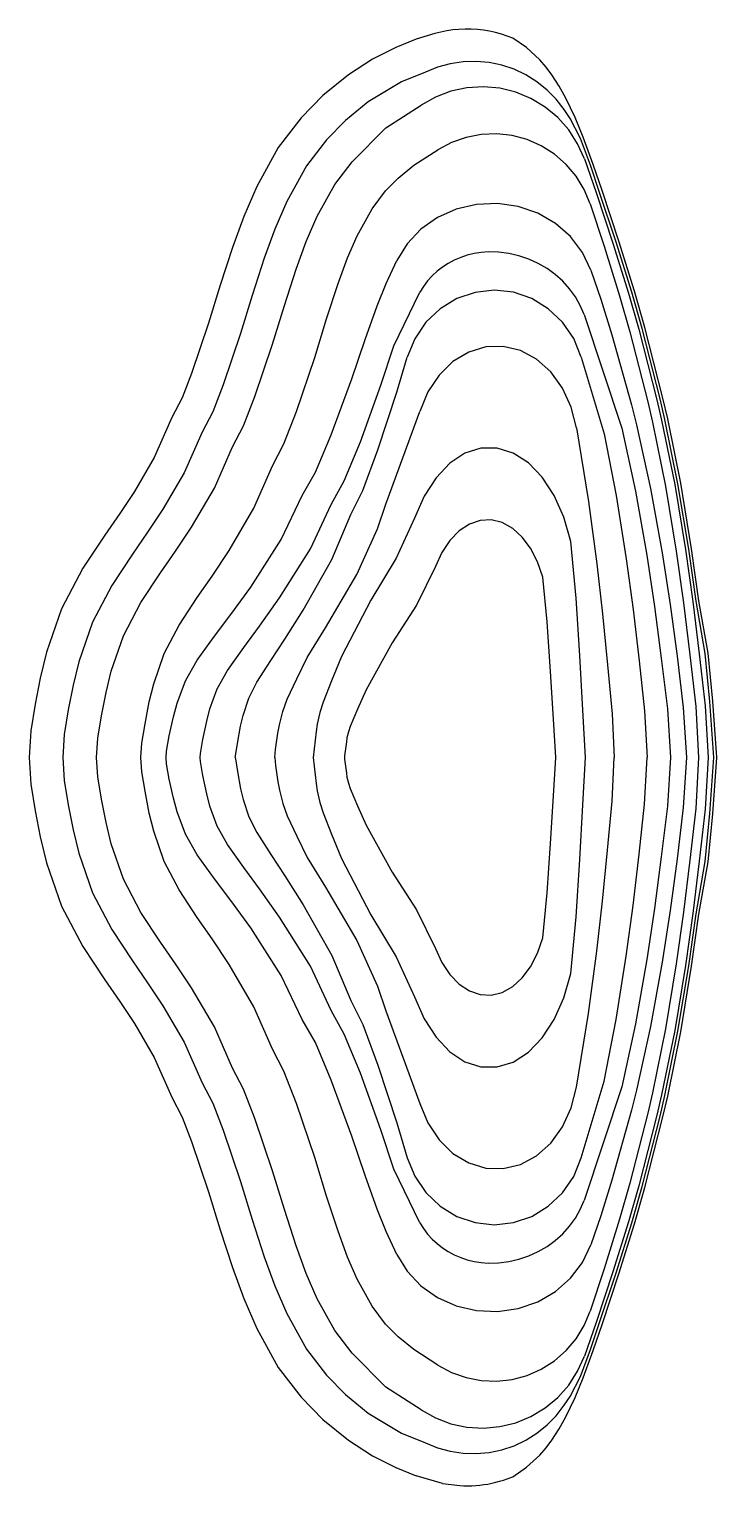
# Model space of a CAD drawing. Extents: x -1557 to 1557, y -795 to 795.
# Drawn here: x -1167.6 to -979.2, y -199.2 to 199.7 of the extents above; entities that cross this region are included whole.
import ezdxf

# ---------------------------------------------------------------- set-up
doc = ezdxf.new("R2010")
doc.units = 0
doc.header["$MEASUREMENT"] = 0
doc.layers.get('0').update_dxf_attribs({"linetype": 'CONTINUOUS'})

msp = doc.modelspace()

# ---------------------------------------------------------------- linework, layer by layer
for p, q in [((-1051.51, 199.51), (-1053.18, 199.26)), ((-1049.84, 199.67), (-1051.51, 199.51)), ((-1048.16, 199.74), (-1049.84, 199.67)), ((-1046.48, 199.73), (-1048.16, 199.74)), ((-1044.8, 199.62), (-1046.48, 199.73)), ((-1043.13, 199.43), (-1044.8, 199.62)), ((-1061.61, 197.02), (-1067.18, 194.74)), ((-1056.45, 198.5), (-1061.61, 197.02)), ((-1054.82, 198.92), (-1056.45, 198.5)), ((-1053.18, 199.26), (-1054.82, 198.92)), ((-1041.47, 199.15), (-1043.13, 199.43)), ((-1039.83, 198.79), (-1041.47, 199.15)), ((-1038.21, 198.33), (-1039.83, 198.79)), ((-1036.62, 197.8), (-1038.21, 198.33)), ((-1035.07, 197.23), (-1036.62, 197.8)), ((-1031.3, 194.67), (-1035.07, 197.23)), ((-1073.49, 191.52), (-1080.11, 187.27)), ((-1067.18, 194.74), (-1073.49, 191.52)), ((-1027.69, 191.33), (-1031.3, 194.67)), ((-1059.01, 187.98), (-1065.55, 185.27)), ((-1055.7, 189.33), (-1059.01, 187.98)), ((-1052.26, 190.27), (-1055.7, 189.33)), ((-1048.73, 190.8), (-1052.26, 190.27)), ((-1045.16, 190.92), (-1048.73, 190.8)), ((-1041.6, 190.61), (-1045.16, 190.92)), ((-1038.11, 189.88), (-1041.6, 190.61)), ((-1034.72, 188.74), (-1038.11, 189.88)), ((-1031.5, 187.21), (-1034.72, 188.74)), ((-1025.98, 189.34), (-1027.69, 191.33)), ((-1024.42, 187.23), (-1025.98, 189.34)), ((-1080.11, 187.27), (-1087.16, 181.55)), ((-1065.55, 185.27), (-1074.7, 179.79)), ((-1047.66, 183.67), (-1052.07, 182.73)), ((-1043.16, 183.94), (-1047.66, 183.67)), ((-1038.67, 183.53), (-1043.16, 183.94)), ((-1034.29, 182.45), (-1038.67, 183.53)), ((-1028.47, 185.32), (-1031.5, 187.21)), ((-1025.7, 183.07), (-1028.47, 185.32)), ((-1022.4, 184.11), (-1024.42, 187.23)), ((-1020.59, 180.87), (-1022.4, 184.11)), ((-1087.16, 181.55), (-1093.11, 175.47)), ((-1074.7, 179.79), (-1080.95, 174.73)), ((-1056.29, 181.13), (-1060.23, 178.93)), ((-1052.07, 182.73), (-1056.29, 181.13)), ((-1030.12, 180.73), (-1034.29, 182.45)), ((-1026.25, 178.4), (-1030.12, 180.73)), ((-1023.2, 180.52), (-1025.7, 183.07)), ((-1021.03, 177.69), (-1023.2, 180.52)), ((-1018.04, 175.56), (-1020.59, 180.87)), ((-1069.85, 172.73), (-1060.23, 178.93)), ((-1022.78, 175.52), (-1026.25, 178.4)), ((-1019.41, 175.23), (-1021.03, 177.69)), ((-1015.79, 170.11), (-1018.04, 175.56)), ((-1093.11, 175.47), (-1099.33, 167.33)), ((-1080.95, 174.73), (-1086.13, 169.43)), ((-1079.13, 163.37), (-1069.85, 172.73)), ((-1019.78, 172.15), (-1022.78, 175.52)), ((-1017.32, 168.37), (-1019.78, 172.15)), ((-1016.54, 169.82), (-1019.41, 175.23)), ((-1086.13, 169.43), (-1091.59, 162.28)), ((-1051.88, 168.67), (-1055.62, 166.65)), ((-1047.89, 170.09), (-1051.88, 168.67)), ((-1043.72, 170.9), (-1047.89, 170.09)), ((-1039.48, 171.07), (-1043.72, 170.9)), ((-1035.26, 170.59), (-1039.48, 171.07)), ((-1031.16, 169.48), (-1035.26, 170.59)), ((-1027.28, 167.77), (-1031.16, 169.48)), ((-1023.7, 165.49), (-1027.28, 167.77)), ((-1015.46, 164.26), (-1017.32, 168.37)), ((-1013.84, 162.45), (-1016.54, 169.82)), ((-1013.08, 162.71), (-1015.79, 170.11)), ((-1099.33, 167.33), (-1105.23, 156.66)), ((-1062.17, 162.45), (-1055.62, 166.65)), ((-1020.51, 162.69), (-1023.7, 165.49)), ((-1015.46, 164.26), (-1014.68, 162.15)), ((-1091.59, 162.28), (-1096.96, 152.58)), ((-1083.84, 157.21), (-1079.13, 163.37)), ((-1066.54, 158.91), (-1062.17, 162.45)), ((-1017.77, 159.44), (-1020.51, 162.69)), ((-1014.68, 162.15), (-1012.15, 154.72)), ((-1011.3, 155), (-1013.84, 162.45)), ((-1010.54, 155.26), (-1013.08, 162.71)), ((-1105.23, 156.66), (-1108.81, 148.41)), ((-1088.66, 148.5), (-1083.84, 157.21)), ((-1069.95, 155.42), (-1066.54, 158.91)), ((-1015.56, 155.82), (-1017.77, 159.44)), ((-1013.92, 151.91), (-1015.56, 155.82)), ((-1096.96, 152.58), (-1100.25, 145)), ((-1073.66, 150.56), (-1069.95, 155.42)), ((-1045.02, 151.73), (-1050.57, 150.44)), ((-1039.29, 151.98), (-1045.02, 151.73)), ((-1033.62, 151.17), (-1039.29, 151.98)), ((-1013.92, 151.91), (-1010.09, 140.34)), ((-1012.15, 154.72), (-1007.64, 141.13)), ((-1006.78, 141.41), (-1011.3, 155)), ((-1006.02, 141.65), (-1010.54, 155.26)), ((-1108.81, 148.41), (-1111.88, 139.98)), ((-1091.67, 141.58), (-1088.66, 148.5)), ((-1077.77, 143.13), (-1073.66, 150.56)), ((-1055.73, 148.14), (-1060.28, 144.94)), ((-1050.57, 150.44), (-1055.73, 148.14)), ((-1028.25, 149.33), (-1033.62, 151.17)), ((-1023.39, 146.54), (-1028.25, 149.33)), ((-1100.25, 145), (-1103.17, 136.99)), ((-1060.28, 144.94), (-1064.04, 140.97)), ((-1019.24, 142.91), (-1023.39, 146.54)), ((-1111.88, 139.98), (-1115.25, 129.6)), ((-1094.43, 133.98), (-1091.67, 141.58)), ((-1080.4, 137.08), (-1077.77, 143.13)), ((-1064.04, 140.97), (-1066.84, 136.38)), ((-1015.98, 138.59), (-1019.24, 142.91)), ((-1010.09, 140.34), (-1005.85, 126.74)), ((-1007.64, 141.13), (-1003.38, 127.47)), ((-1002.52, 127.73), (-1006.78, 141.41)), ((-1001.76, 127.96), (-1006.02, 141.65)), ((-1103.17, 136.99), (-1106.46, 126.82)), ((-1082.96, 130.04), (-1080.4, 137.08)), ((-1069.82, 130.12), (-1066.84, 136.38)), ((-1051.11, 136.48), (-1052.78, 135.59)), ((-1049.36, 137.24), (-1051.11, 136.48)), ((-1047.55, 137.84), (-1049.36, 137.24)), ((-1045.68, 138.29), (-1047.55, 137.84)), ((-1043.79, 138.59), (-1045.68, 138.29)), ((-1041.87, 138.73), (-1043.79, 138.59)), ((-1039.02, 138.65), (-1041.87, 138.73)), ((-1036.19, 138.28), (-1039.02, 138.65)), ((-1033.41, 137.65), (-1036.19, 138.28)), ((-1030.72, 136.74), (-1033.41, 137.65)), ((-1028.15, 135.58), (-1030.72, 136.74)), ((-1013.73, 133.76), (-1015.98, 138.59)), ((-1097.65, 124.04), (-1094.43, 133.98)), ((-1057.2, 132.15), (-1058.44, 130.77)), ((-1055.84, 133.42), (-1057.2, 132.15)), ((-1054.36, 134.57), (-1055.84, 133.42)), ((-1052.78, 135.59), (-1054.36, 134.57)), ((-1025.72, 134.17), (-1028.15, 135.58)), ((-1023.47, 132.53), (-1025.72, 134.17)), ((-1021.41, 130.68), (-1023.47, 132.53)), ((-1013.73, 133.76), (-1011.01, 125.78)), ((-1115.25, 129.6), (-1118.46, 119.19)), ((-1086.09, 120.38), (-1082.96, 130.04)), ((-1072.28, 123.92), (-1069.82, 130.12)), ((-1067.67, 113.03), (-1060.52, 127.74)), ((-1059.55, 129.3), (-1060.52, 127.74)), ((-1058.44, 130.77), (-1059.55, 129.3)), ((-1045.44, 127.66), (-1050.46, 125.94)), ((-1040.19, 128.25), (-1045.44, 127.66)), ((-1034.94, 127.67), (-1040.19, 128.25)), ((-1029.92, 125.95), (-1034.94, 127.67)), ((-1019.56, 128.64), (-1021.41, 130.68)), ((-1017.95, 126.43), (-1019.56, 128.64)), ((-999.66, 117.79), (-1002.52, 127.73)), ((-998.89, 118), (-1001.76, 127.96)), ((-1106.46, 126.82), (-1109.69, 116.35)), ((-1100.9, 113.51), (-1097.65, 124.04)), ((-1075.53, 114.71), (-1072.28, 123.92)), ((-1050.46, 125.94), (-1055.02, 123.16)), ((-1025.36, 123.18), (-1029.92, 125.95)), ((-1016.6, 124.07), (-1017.95, 126.43)), ((-1015.52, 121.6), (-1016.6, 124.07)), ((-1011.01, 125.78), (-1007.94, 116)), ((-1005.85, 126.74), (-1003.01, 116.88)), ((-1003.38, 127.47), (-1000.52, 117.55)), ((-1089.36, 109.77), (-1086.09, 120.38)), ((-1055.02, 123.16), (-1058.91, 119.45)), ((-1021.47, 119.46), (-1025.36, 123.18)), ((-1015.52, 121.6), (-1005.24, 90.46)), ((-1118.46, 119.19), (-1123.12, 105.46)), ((-1109.69, 116.35), (-1114.46, 102.32)), ((-1058.91, 119.45), (-1061.96, 114.96)), ((-1018.41, 114.98), (-1021.47, 119.46)), ((-1007.94, 116), (-1002.61, 96.86)), ((-1003.01, 116.88), (-998.1, 97.65)), ((-1000.52, 117.55), (-995.6, 98.25)), ((-994.72, 98.46), (-999.66, 117.79)), ((-993.95, 98.65), (-998.89, 118)), ((-1105.77, 99.16), (-1100.9, 113.51)), ((-1079.15, 103.98), (-1075.53, 114.71)), ((-1071.22, 102.25), (-1067.67, 113.03)), ((-1061.96, 114.96), (-1064.05, 109.91)), ((-1042.51, 112.71), (-1047.18, 111.3)), ((-1037.71, 112.85), (-1042.51, 112.71)), ((-1033, 111.71), (-1037.71, 112.85)), ((-1028.59, 109.34), (-1033, 111.71)), ((-1016.32, 109.93), (-1018.41, 114.98)), ((-1094.37, 95.02), (-1089.36, 109.77)), ((-1066.89, 100.29), (-1064.05, 109.91)), ((-1051.5, 108.69), (-1055.28, 104.99)), ((-1047.18, 111.3), (-1051.5, 108.69)), ((-1024.68, 105.86), (-1028.59, 109.34)), ((-1016.32, 109.93), (-1010.07, 88.88)), ((-1123.12, 105.46), (-1125.71, 98.77)), ((-1084.84, 88.61), (-1079.15, 103.98)), ((-1055.28, 104.99), (-1058.34, 100.37)), ((-1021.45, 101.43), (-1024.68, 105.86)), ((-1114.46, 102.32), (-1117.3, 94.96)), ((-1076.86, 86.7), (-1071.22, 102.25)), ((-1072.03, 84.53), (-1066.89, 100.29)), ((-1058.34, 100.37), (-1060.54, 95.05)), ((-1019.06, 96.23), (-1021.45, 101.43)), ((-1125.71, 98.77), (-1128.54, 93.34)), ((-1108.87, 91.14), (-1105.77, 99.16)), ((-1017.6, 90.53), (-1019.06, 96.23)), ((-1002.61, 96.86), (-1001.24, 91.39)), ((-998.1, 97.65), (-996.83, 92.09)), ((-995.6, 98.25), (-994.31, 92.63)), ((-993.44, 92.82), (-994.72, 98.46)), ((-992.66, 92.99), (-993.95, 98.65)), ((-1128.54, 93.34), (-1133.31, 82.44)), ((-1117.3, 94.96), (-1120.23, 89.35)), ((-1097.81, 86.13), (-1094.37, 95.02)), ((-1069.85, 69.69), (-1060.54, 95.05)), ((-996.83, 92.09), (-993.27, 74.59)), ((-994.31, 92.63), (-990.74, 75.06)), ((-989.86, 75.22), (-993.44, 92.82)), ((-989.07, 75.36), (-992.66, 92.99)), ((-1120.23, 89.35), (-1125.09, 78.25)), ((-1111.89, 85.36), (-1108.87, 91.14)), ((-1089.17, 78.37), (-1084.84, 88.61)), ((-1017.6, 90.53), (-1014.32, 70.38)), ((-1010.07, 88.88), (-1006.78, 72.03)), ((-1005.24, 90.46), (-1001.48, 73.18)), ((-1001.24, 91.39), (-997.38, 73.98)), ((-1116.84, 74.04), (-1111.89, 85.36)), ((-1100.95, 80.11), (-1097.81, 86.13)), ((-1081.26, 76.06), (-1076.86, 86.7)), ((-1076.16, 73.43), (-1072.03, 84.53)), ((-1043.82, 85), (-1048.19, 83.6)), ((-1039.36, 85.02), (-1043.82, 85)), ((-1034.97, 83.66), (-1039.36, 85.02)), ((-1133.31, 82.44), (-1138.76, 73.15)), ((-1106.02, 68.53), (-1100.95, 80.11)), ((-1052.34, 80.86), (-1056.1, 76.9)), ((-1048.19, 83.6), (-1052.34, 80.86)), ((-1030.82, 80.97), (-1034.97, 83.66)), ((-1027.04, 77.05), (-1030.82, 80.97)), ((-1125.09, 78.25), (-1130.95, 68.26)), ((-1092.8, 71.99), (-1089.17, 78.37)), ((-1084.88, 69.57), (-1081.26, 76.06)), ((-1056.1, 76.9), (-1059.36, 71.83)), ((-1023.77, 72.02), (-1027.04, 77.05)), ((-1138.76, 73.15), (-1142.77, 67.13)), ((-1123.11, 63.36), (-1116.84, 74.04)), ((-1098.54, 59.97), (-1092.8, 71.99)), ((-1079.47, 66.82), (-1076.16, 73.43)), ((-1059.36, 71.83), (-1061.98, 65.85)), ((-1021.12, 66.06), (-1023.77, 72.02)), ((-1006.78, 72.03), (-1004.01, 54.67)), ((-1001.48, 73.18), (-998.37, 55.64)), ((-997.38, 73.98), (-994.18, 56.3)), ((-993.27, 74.59), (-990.32, 56.81)), ((-990.74, 75.06), (-987.77, 57.2)), ((-986.89, 57.34), (-989.86, 75.22)), ((-986.1, 57.46), (-989.07, 75.36)), ((-1130.95, 68.26), (-1135.15, 61.96)), ((-1112.83, 56.93), (-1106.02, 68.53)), ((-1090.55, 57.43), (-1084.88, 69.57)), ((-1072.19, 62.9), (-1069.85, 69.69)), ((-1014.32, 70.38), (-1012.05, 53.3)), ((-1142.77, 67.13), (-1146.9, 61.15)), ((-1084.64, 54.53), (-1079.47, 66.82)), ((-1061.98, 65.85), (-1067.05, 54.85)), ((-1046.99, 64.18), (-1049.79, 62.34)), ((-1044.02, 65.19), (-1046.99, 64.18)), ((-1040.99, 65.34), (-1044.02, 65.19)), ((-1037.99, 64.6), (-1040.99, 65.34)), ((-1035.12, 63.02), (-1037.99, 64.6)), ((-1019.18, 59.39), (-1021.12, 66.06)), ((-1146.9, 61.15), (-1152.87, 52.08)), ((-1135.15, 61.96), (-1139.26, 56)), ((-1127.5, 56.77), (-1123.11, 63.36)), ((-1106.88, 46.95), (-1098.54, 59.97)), ((-1077.85, 50.41), (-1072.19, 62.9)), ((-1049.79, 62.34), (-1052.32, 59.73)), ((-1032.5, 60.65), (-1035.12, 63.02)), ((-1030.2, 57.56), (-1032.5, 60.65)), ((-1139.26, 56), (-1144.93, 47.39)), ((-1131.6, 50.83), (-1127.5, 56.77)), ((-1117.46, 49.96), (-1112.83, 56.93)), ((-1098.98, 43.98), (-1090.55, 57.43)), ((-1054.49, 56.43), (-1056.23, 52.57)), ((-1052.32, 59.73), (-1054.49, 56.43)), ((-1028.32, 53.87), (-1030.2, 57.56)), ((-1017.77, 43.94), (-1019.18, 59.39)), ((-994.18, 56.3), (-992.01, 42.19)), ((-990.32, 56.81), (-988.32, 42.62)), ((-987.77, 57.2), (-985.77, 42.96)), ((-984.88, 43.06), (-986.89, 57.34)), ((-984.09, 43.18), (-986.1, 57.46)), ((-1152.87, 52.08), (-1158.72, 40.97)), ((-1092.48, 40.61), (-1084.64, 54.53)), ((-1067.05, 54.85), (-1073.97, 43.38)), ((-1056.23, 52.57), (-1061.46, 41.96)), ((-1026.9, 49.7), (-1028.32, 53.87)), ((-1012.05, 53.3), (-1010.5, 39.59)), ((-1004.01, 54.67), (-1002.14, 40.78)), ((-998.37, 55.64), (-996.27, 41.61)), ((-1136.97, 42.68), (-1131.6, 50.83)), ((-1121.54, 44.06), (-1117.46, 49.96)), ((-1086.36, 35.8), (-1077.85, 50.41)), ((-1025.7, 37.38), (-1026.9, 49.7)), ((-1144.93, 47.39), (-1150.24, 37.3)), ((-1126.51, 36.51), (-1121.54, 44.06)), ((-1112.36, 39.41), (-1106.88, 46.95)), ((-1104.47, 36.28), (-1098.98, 43.98)), ((-1016.75, 28.18), (-1017.77, 43.94)), ((-1158.72, 40.97), (-1162.82, 29.12)), ((-1141.74, 33.61), (-1136.97, 42.68)), ((-1097.54, 32.7), (-1092.48, 40.61)), ((-1073.97, 43.38), (-1082.01, 27.93)), ((-1061.46, 41.96), (-1068.1, 31.7)), ((-1002.14, 40.78), (-1000.46, 26.72)), ((-996.27, 41.61), (-994.4, 27.47)), ((-992.01, 42.19), (-990.09, 27.99)), ((-988.32, 42.62), (-986.56, 28.38)), ((-985.77, 42.96), (-984, 28.68)), ((-982.39, 28.77), (-984.88, 43.06)), ((-981.59, 28.88), (-984.09, 43.18)), ((-1150.24, 37.3), (-1153.98, 26.51)), ((-1130.58, 28.78), (-1126.51, 36.51)), ((-1116.78, 33.54), (-1112.36, 39.41)), ((-1108.78, 30.42), (-1104.47, 36.28)), ((-1024.76, 23.81), (-1025.7, 37.38)), ((-1010.5, 39.59), (-1009.12, 25.66)), ((-1145.1, 23.9), (-1141.74, 33.61)), ((-1121.53, 26.94), (-1116.78, 33.54)), ((-1101.41, 26.86), (-1097.54, 32.7)), ((-1091.4, 27.62), (-1086.36, 35.8)), ((-1162.82, 29.12), (-1164.55, 22.04)), ((-1133.46, 20.47), (-1130.58, 28.78)), ((-1113.23, 24.09), (-1108.78, 30.42)), ((-1082.01, 27.93), (-1084.75, 21.31)), ((-1068.1, 31.7), (-1075.29, 18.79)), ((-1015.89, 13.2), (-1016.75, 28.18)), ((-990.09, 27.99), (-988.37, 13.94)), ((-986.56, 28.38), (-984.96, 14.22)), ((-984, 28.68), (-982.4, 14.44)), ((-981.11, 15.64), (-982.39, 28.77)), ((-980.32, 15.71), (-981.59, 28.88)), ((-1153.98, 26.51), (-1155.55, 20.06)), ((-1124.78, 21.28), (-1121.53, 26.94)), ((-1116.07, 19.05), (-1113.23, 24.09)), ((-1105.21, 20.86), (-1101.41, 26.86)), ((-1094.27, 21.8), (-1091.4, 27.62)), ((-1009.12, 25.66), (-1007.91, 12.26)), ((-1000.46, 26.72), (-998.98, 13.03)), ((-994.4, 27.47), (-992.72, 13.57)), ((-1164.55, 22.04), (-1165.94, 14.9)), ((-1155.55, 20.06), (-1156.87, 13.28)), ((-1146.52, 18.08), (-1145.1, 23.9)), ((-1134.68, 15.48), (-1133.46, 20.47)), ((-1127.09, 15.15), (-1124.78, 21.28)), ((-1107.41, 16.52), (-1105.21, 20.86)), ((-1096.88, 16.24), (-1094.27, 21.8)), ((-1084.75, 21.31), (-1087.09, 15.42)), ((-1023.95, 10.74), (-1024.76, 23.81)), ((-1147.78, 11.65), (-1146.52, 18.08)), ((-1118.1, 13.57), (-1116.07, 19.05)), ((-1108.99, 11.77), (-1107.41, 16.52)), ((-1098.13, 12.9), (-1096.88, 16.24)), ((-1075.29, 18.79), (-1077.65, 13.49)), ((-1165.94, 14.9), (-1167.13, 7.61)), ((-1156.87, 13.28), (-1157.97, 6.57)), ((-1135.84, 9.51), (-1134.68, 15.48)), ((-1128.08, 11.45), (-1127.09, 15.15)), ((-1118.96, 10.25), (-1118.1, 13.57)), ((-1099.04, 9.21), (-1098.13, 12.9)), ((-1087.99, 12.58), (-1088.66, 9.39)), ((-1087.09, 15.42), (-1087.99, 12.58)), ((-1077.65, 13.49), (-1079.64, 8.79)), ((-1015.17, 0.27), (-1015.89, 13.2)), ((-1007.91, 12.26), (-1007.36, 0.27)), ((-998.98, 13.03), (-998.28, 0.27)), ((-992.72, 13.57), (-991.91, 0.27)), ((-988.37, 13.94), (-987.51, 0.27)), ((-984.96, 14.22), (-984.17, 0.27)), ((-982.4, 14.44), (-981.59, 0.27)), ((-979.98, 0.27), (-981.11, 15.64)), ((-979.18, 0.27), (-980.32, 15.71)), ((-1148.78, 5.53), (-1147.78, 11.65)), ((-1136.71, 4.16), (-1135.84, 9.51)), ((-1129.2, 6.2), (-1128.08, 11.45)), ((-1120.01, 5.21), (-1118.96, 10.25)), ((-1110.56, 4.09), (-1109.66, 8.89)), ((-1109.66, 8.89), (-1108.99, 11.77)), ((-1099.44, 6.95), (-1099.04, 9.21)), ((-1088.66, 9.39), (-1088.95, 7.42)), ((-1079.64, 8.79), (-1080.14, 7.33)), ((-1023.33, 0.27), (-1023.95, 10.74)), ((-1167.13, 7.61), (-1167.6, 0.27)), ((-1157.97, 6.57), (-1158.37, 0.27)), ((-1149.11, 0.27), (-1148.78, 5.53)), ((-1136.96, 0.27), (-1136.71, 4.16)), ((-1129.94, 2.04), (-1129.2, 6.2)), ((-1120.67, 1.41), (-1120.01, 5.21)), ((-1111.09, 0.69), (-1110.56, 4.09)), ((-1100.06, 2.49), (-1099.44, 6.95)), ((-1088.95, 7.42), (-1089.5, 2.67)), ((-1080.69, 4.53), (-1081.17, 0.72)), ((-1080.52, 5.62), (-1080.69, 4.53)), ((-1080.14, 7.33), (-1080.52, 5.62)), ((-1167.6, 0.27), (-1167.13, -7.07)), ((-1158.37, 0.27), (-1157.97, -6.03)), ((-1148.78, -4.98), (-1149.11, 0.27)), ((-1136.71, -3.61), (-1136.96, 0.27)), ((-1130.06, 0.27), (-1129.94, 2.04)), ((-1129.94, -1.49), (-1130.06, 0.27)), ((-1120.75, 0.27), (-1120.67, 1.41)), ((-1120.67, -0.86), (-1120.75, 0.27)), ((-1111.12, 0.27), (-1111.09, 0.69)), ((-1111.12, 0.27), (-1111.09, -0.14)), ((-1100.31, 0.27), (-1100.06, 2.49)), ((-1100.31, 0.27), (-1100.06, -1.95)), ((-1089.5, 2.67), (-1089.74, 0.27)), ((-1089.74, 0.27), (-1089.5, -2.13)), ((-1081.17, 0.72), (-1081.22, 0.27)), ((-1081.22, 0.27), (-1081.17, -0.18)), ((-1023.95, -10.19), (-1023.33, 0.27)), ((-1015.89, -12.65), (-1015.17, 0.27)), ((-1007.91, -11.72), (-1007.36, 0.27)), ((-998.98, -12.48), (-998.28, 0.27)), ((-991.91, 0.27), (-992.72, -13.02)), ((-987.51, 0.27), (-988.37, -13.39)), ((-984.17, 0.27), (-984.96, -13.67)), ((-981.59, 0.27), (-982.4, -13.89)), ((-981.11, -15.1), (-979.98, 0.27)), ((-980.32, -15.16), (-979.18, 0.27)), ((-1135.84, -8.97), (-1136.71, -3.61)), ((-1129.2, -5.65), (-1129.94, -1.49)), ((-1120.01, -4.67), (-1120.67, -0.86)), ((-1111.09, -0.14), (-1110.56, -3.54)), ((-1110.56, -3.54), (-1109.66, -8.35)), ((-1100.06, -1.95), (-1099.44, -6.4)), ((-1089.5, -2.13), (-1088.95, -6.87)), ((-1081.17, -0.18), (-1080.69, -3.98)), ((-1080.69, -3.98), (-1080.52, -5.08)), ((-1167.13, -7.07), (-1165.94, -14.36)), ((-1157.97, -6.03), (-1156.87, -12.73)), ((-1147.78, -11.1), (-1148.78, -4.98)), ((-1128.08, -10.91), (-1129.2, -5.65)), ((-1118.96, -9.71), (-1120.01, -4.67)), ((-1099.44, -6.4), (-1099.04, -8.66)), ((-1088.95, -6.87), (-1088.66, -8.85)), ((-1080.52, -5.08), (-1080.14, -6.79)), ((-1080.14, -6.79), (-1079.64, -8.25)), ((-1146.52, -17.54), (-1147.78, -11.1)), ((-1134.68, -14.94), (-1135.84, -8.97)), ((-1127.09, -14.61), (-1128.08, -10.91)), ((-1118.1, -13.03), (-1118.96, -9.71)), ((-1109.66, -8.35), (-1108.99, -11.23)), ((-1108.99, -11.23), (-1107.41, -15.97)), ((-1099.04, -8.66), (-1098.13, -12.36)), ((-1088.66, -8.85), (-1087.99, -12.04)), ((-1079.64, -8.25), (-1077.65, -12.95)), ((-1024.76, -23.26), (-1023.95, -10.19)), ((-1009.12, -25.12), (-1007.91, -11.72)), ((-1165.94, -14.36), (-1164.55, -21.49)), ((-1156.87, -12.73), (-1155.55, -19.52)), ((-1133.46, -19.92), (-1134.68, -14.94)), ((-1124.78, -20.74), (-1127.09, -14.61)), ((-1116.07, -18.51), (-1118.1, -13.03)), ((-1098.13, -12.36), (-1096.88, -15.7)), ((-1096.88, -15.7), (-1094.27, -21.25)), ((-1087.99, -12.04), (-1087.09, -14.88)), ((-1087.09, -14.88), (-1084.75, -20.77)), ((-1077.65, -12.95), (-1075.29, -18.25)), ((-1016.75, -27.64), (-1015.89, -12.65)), ((-1000.46, -26.18), (-998.98, -12.48)), ((-992.72, -13.02), (-994.4, -26.93)), ((-988.37, -13.39), (-990.09, -27.44)), ((-984.96, -13.67), (-986.56, -27.83)), ((-982.4, -13.89), (-984, -28.14)), ((-982.39, -28.23), (-981.11, -15.1)), ((-981.59, -28.33), (-980.32, -15.16)), ((-1155.55, -19.52), (-1153.98, -25.97)), ((-1145.1, -23.35), (-1146.52, -17.54)), ((-1130.58, -28.23), (-1133.46, -19.92)), ((-1113.23, -23.55), (-1116.07, -18.51)), ((-1107.41, -15.97), (-1105.21, -20.31)), ((-1075.29, -18.25), (-1068.1, -31.16)), ((-1164.55, -21.49), (-1162.82, -28.57)), ((-1141.74, -33.07), (-1145.1, -23.35)), ((-1121.53, -26.39), (-1124.78, -20.74)), ((-1108.78, -29.88), (-1113.23, -23.55)), ((-1105.21, -20.31), (-1101.41, -26.32)), ((-1094.27, -21.25), (-1091.4, -27.07)), ((-1084.75, -20.77), (-1082.01, -27.39)), ((-1025.7, -36.83), (-1024.76, -23.26)), ((-1153.98, -25.97), (-1150.24, -36.75)), ((-1116.78, -33), (-1121.53, -26.39)), ((-1101.41, -26.32), (-1097.54, -32.16)), ((-1091.4, -27.07), (-1086.36, -35.25)), ((-1082.01, -27.39), (-1073.97, -42.84)), ((-1017.77, -43.4), (-1016.75, -27.64)), ((-1010.5, -39.05), (-1009.12, -25.12)), ((-1002.14, -40.23), (-1000.46, -26.18)), ((-994.4, -26.93), (-996.27, -41.07)), ((-990.09, -27.44), (-992.01, -41.64)), ((-986.56, -27.83), (-988.32, -42.08)), ((-1162.82, -28.57), (-1158.72, -40.43)), ((-1126.51, -35.96), (-1130.58, -28.23)), ((-1104.47, -35.73), (-1108.78, -29.88)), ((-1068.1, -31.16), (-1061.46, -41.41)), ((-984, -28.14), (-985.77, -42.42)), ((-984.88, -42.51), (-982.39, -28.23)), ((-984.09, -42.64), (-981.59, -28.33)), ((-1136.97, -42.14), (-1141.74, -33.07)), ((-1112.36, -38.87), (-1116.78, -33)), ((-1098.98, -43.44), (-1104.47, -35.73)), ((-1097.54, -32.16), (-1092.48, -40.06)), ((-1086.36, -35.25), (-1077.85, -49.87)), ((-1150.24, -36.75), (-1144.93, -46.84)), ((-1121.54, -43.51), (-1126.51, -35.96)), ((-1106.88, -46.4), (-1112.36, -38.87)), ((-1026.9, -49.16), (-1025.7, -36.83)), ((-1012.05, -52.76), (-1010.5, -39.05)), ((-1158.72, -40.43), (-1152.87, -51.53)), ((-1131.6, -50.29), (-1136.97, -42.14)), ((-1117.46, -49.42), (-1121.54, -43.51)), ((-1090.55, -56.88), (-1098.98, -43.44)), ((-1092.48, -40.06), (-1084.64, -53.99)), ((-1073.97, -42.84), (-1067.05, -54.3)), ((-1061.46, -41.41), (-1056.23, -52.03)), ((-1019.18, -58.85), (-1017.77, -43.4)), ((-1004.01, -54.13), (-1002.14, -40.23)), ((-996.27, -41.07), (-998.37, -55.09)), ((-992.01, -41.64), (-994.18, -55.76)), ((-988.32, -42.08), (-990.32, -56.27)), ((-985.77, -42.42), (-987.77, -56.66)), ((-986.89, -56.79), (-984.88, -42.51)), ((-986.1, -56.91), (-984.09, -42.64)), ((-1144.93, -46.84), (-1139.26, -55.46)), ((-1098.54, -59.43), (-1106.88, -46.4)), ((-1152.87, -51.53), (-1146.9, -60.61)), ((-1127.5, -56.23), (-1131.6, -50.29)), ((-1112.83, -56.38), (-1117.46, -49.42)), ((-1077.85, -49.87), (-1072.19, -62.36)), ((-1028.32, -53.32), (-1026.9, -49.16)), ((-1139.26, -55.46), (-1135.15, -61.41)), ((-1084.64, -53.99), (-1079.47, -66.27)), ((-1067.05, -54.3), (-1061.98, -65.31)), ((-1056.23, -52.03), (-1054.49, -55.89)), ((-1030.2, -57.02), (-1028.32, -53.32)), ((-1014.32, -69.84), (-1012.05, -52.76)), ((-1006.78, -71.48), (-1004.01, -54.13)), ((-998.37, -55.09), (-1001.48, -72.64)), ((-994.18, -55.76), (-997.38, -73.44)), ((-1123.11, -62.82), (-1127.5, -56.23)), ((-1106.02, -67.98), (-1112.83, -56.38)), ((-1092.8, -71.44), (-1098.54, -59.43)), ((-1084.88, -69.02), (-1090.55, -56.88)), ((-1054.49, -55.89), (-1052.32, -59.18)), ((-1052.32, -59.18), (-1049.79, -61.8)), ((-1032.5, -60.1), (-1030.2, -57.02)), ((-1021.12, -65.52), (-1019.18, -58.85)), ((-990.32, -56.27), (-993.27, -74.04)), ((-987.77, -56.66), (-990.74, -74.51)), ((-989.86, -74.67), (-986.89, -56.79)), ((-989.07, -74.82), (-986.1, -56.91)), ((-1146.9, -60.61), (-1142.77, -66.58)), ((-1135.15, -61.41), (-1130.95, -67.72)), ((-1116.84, -73.5), (-1123.11, -62.82)), ((-1072.19, -62.36), (-1069.85, -69.14)), ((-1049.79, -61.8), (-1046.99, -63.64)), ((-1046.99, -63.64), (-1044.02, -64.65)), ((-1037.99, -64.06), (-1035.12, -62.48)), ((-1035.12, -62.48), (-1032.5, -60.1)), ((-1142.77, -66.58), (-1138.76, -72.61)), ((-1130.95, -67.72), (-1125.09, -77.7)), ((-1079.47, -66.27), (-1076.16, -72.89)), ((-1061.98, -65.31), (-1059.36, -71.29)), ((-1044.02, -64.65), (-1040.99, -64.79)), ((-1040.99, -64.79), (-1037.99, -64.06)), ((-1023.77, -71.47), (-1021.12, -65.52)), ((-1100.95, -79.57), (-1106.02, -67.98)), ((-1089.17, -77.82), (-1092.8, -71.44)), ((-1081.26, -75.51), (-1084.88, -69.02)), ((-1069.85, -69.14), (-1060.54, -94.5)), ((-1059.36, -71.29), (-1056.1, -76.35)), ((-1027.04, -76.5), (-1023.77, -71.47)), ((-1017.6, -89.98), (-1014.32, -69.84)), ((-1010.07, -88.34), (-1006.78, -71.48)), ((-1138.76, -72.61), (-1133.31, -81.89)), ((-1111.89, -84.81), (-1116.84, -73.5)), ((-1076.86, -86.16), (-1081.26, -75.51)), ((-1076.16, -72.89), (-1072.03, -83.99)), ((-1001.48, -72.64), (-1005.24, -89.92)), ((-997.38, -73.44), (-1001.24, -90.84)), ((-993.27, -74.04), (-996.83, -91.55)), ((-990.74, -74.51), (-994.31, -92.09)), ((-993.44, -92.28), (-989.86, -74.67)), ((-992.66, -92.45), (-989.07, -74.82)), ((-1125.09, -77.7), (-1120.23, -88.81)), ((-1097.81, -85.59), (-1100.95, -79.57)), ((-1084.84, -88.06), (-1089.17, -77.82)), ((-1056.1, -76.35), (-1052.34, -80.32)), ((-1030.82, -80.43), (-1027.04, -76.5)), ((-1133.31, -81.89), (-1128.54, -92.79)), ((-1052.34, -80.32), (-1048.19, -83.05)), ((-1048.19, -83.05), (-1043.82, -84.45)), ((-1039.36, -84.48), (-1034.97, -83.12)), ((-1034.97, -83.12), (-1030.82, -80.43)), ((-1108.87, -90.6), (-1111.89, -84.81)), ((-1094.37, -94.48), (-1097.81, -85.59)), ((-1071.22, -101.71), (-1076.86, -86.16)), ((-1072.03, -83.99), (-1066.89, -99.75)), ((-1043.82, -84.45), (-1039.36, -84.48)), ((-1120.23, -88.81), (-1117.3, -94.42)), ((-1105.77, -98.62), (-1108.87, -90.6)), ((-1079.15, -103.43), (-1084.84, -88.06)), ((-1019.06, -95.69), (-1017.6, -89.98)), ((-1016.32, -109.38), (-1010.07, -88.34)), ((-1005.24, -89.92), (-1015.52, -121.05)), ((-1001.24, -90.84), (-1002.61, -96.32)), ((-996.83, -91.55), (-998.1, -97.1)), ((-1128.54, -92.79), (-1125.71, -98.22)), ((-1117.3, -94.42), (-1114.46, -101.77)), ((-1089.36, -109.23), (-1094.37, -94.48)), ((-1060.54, -94.5), (-1058.34, -99.82)), ((-1021.45, -100.88), (-1019.06, -95.69)), ((-994.31, -92.09), (-995.6, -97.71)), ((-994.72, -97.92), (-993.44, -92.28)), ((-993.95, -98.11), (-992.66, -92.45)), ((-1125.71, -98.22), (-1123.12, -104.92)), ((-1100.9, -112.96), (-1105.77, -98.62)), ((-1002.61, -96.32), (-1007.94, -115.46)), ((-998.1, -97.1), (-1003.01, -116.33)), ((-995.6, -97.71), (-1000.52, -117.01)), ((-999.66, -117.24), (-994.72, -97.92)), ((-998.89, -117.45), (-993.95, -98.11)), ((-1114.46, -101.77), (-1109.69, -115.81)), ((-1075.53, -114.17), (-1079.15, -103.43)), ((-1067.67, -112.48), (-1071.22, -101.71)), ((-1066.89, -99.75), (-1064.05, -109.36)), ((-1058.34, -99.82), (-1055.28, -104.44)), ((-1024.68, -105.32), (-1021.45, -100.88)), ((-1123.12, -104.92), (-1118.46, -118.65)), ((-1055.28, -104.44), (-1051.5, -108.14)), ((-1028.59, -108.8), (-1024.68, -105.32)), ((-1086.09, -119.84), (-1089.36, -109.23)), ((-1064.05, -109.36), (-1061.96, -114.42)), ((-1051.5, -108.14), (-1047.18, -110.76)), ((-1047.18, -110.76), (-1042.51, -112.17)), ((-1037.71, -112.3), (-1033, -111.16)), ((-1033, -111.16), (-1028.59, -108.8)), ((-1018.41, -114.44), (-1016.32, -109.38)), ((-1097.65, -123.49), (-1100.9, -112.96)), ((-1072.28, -123.38), (-1075.53, -114.17)), ((-1060.52, -127.2), (-1067.67, -112.48)), ((-1061.96, -114.42), (-1058.91, -118.9)), ((-1042.51, -112.17), (-1037.71, -112.3)), ((-1021.47, -118.92), (-1018.41, -114.44)), ((-1007.94, -115.46), (-1011.01, -125.23)), ((-1118.46, -118.65), (-1115.25, -129.06)), ((-1109.69, -115.81), (-1106.46, -126.28)), ((-1058.91, -118.9), (-1055.02, -122.62)), ((-1025.36, -122.63), (-1021.47, -118.92)), ((-1003.01, -116.33), (-1005.85, -126.19)), ((-1000.52, -117.01), (-1003.38, -126.93)), ((-1002.52, -127.19), (-999.66, -117.24)), ((-1001.76, -127.42), (-998.89, -117.45)), ((-1094.43, -133.44), (-1097.65, -123.49)), ((-1082.96, -129.49), (-1086.09, -119.84)), ((-1069.82, -129.57), (-1072.28, -123.38)), ((-1055.02, -122.62), (-1050.46, -125.4)), ((-1029.92, -125.41), (-1025.36, -122.63)), ((-1017.95, -125.88), (-1016.6, -123.53)), ((-1016.6, -123.53), (-1015.52, -121.05)), ((-1106.46, -126.28), (-1103.17, -136.44)), ((-1060.52, -127.2), (-1059.55, -128.75)), ((-1050.46, -125.4), (-1045.44, -127.12)), ((-1045.44, -127.12), (-1040.19, -127.7)), ((-1040.19, -127.7), (-1034.94, -127.12)), ((-1034.94, -127.12), (-1029.92, -125.41)), ((-1019.56, -128.1), (-1017.95, -125.88)), ((-1011.01, -125.23), (-1013.73, -133.21)), ((-1005.85, -126.19), (-1010.09, -139.8)), ((-1003.38, -126.93), (-1007.64, -140.59)), ((-1006.78, -140.86), (-1002.52, -127.19)), ((-1006.02, -141.11), (-1001.76, -127.42)), ((-1115.25, -129.06), (-1111.88, -139.44)), ((-1080.4, -136.54), (-1082.96, -129.49)), ((-1066.84, -135.84), (-1069.82, -129.57)), ((-1059.55, -128.75), (-1058.44, -130.23)), ((-1058.44, -130.23), (-1057.2, -131.6)), ((-1057.2, -131.6), (-1055.84, -132.87)), ((-1023.47, -131.99), (-1021.41, -130.14)), ((-1021.41, -130.14), (-1019.56, -128.1)), ((-1091.67, -141.03), (-1094.43, -133.44)), ((-1055.84, -132.87), (-1054.36, -134.02)), ((-1054.36, -134.02), (-1052.78, -135.05)), ((-1052.78, -135.05), (-1051.11, -135.94)), ((-1030.72, -136.2), (-1028.15, -135.03)), ((-1028.15, -135.03), (-1025.72, -133.62)), ((-1025.72, -133.62), (-1023.47, -131.99)), ((-1015.98, -138.04), (-1013.73, -133.21)), ((-1111.88, -139.44), (-1108.81, -147.87)), ((-1103.17, -136.44), (-1100.25, -144.45)), ((-1077.77, -142.59), (-1080.4, -136.54)), ((-1066.84, -135.84), (-1064.04, -140.42)), ((-1051.11, -135.94), (-1049.36, -136.69)), ((-1049.36, -136.69), (-1047.55, -137.29)), ((-1047.55, -137.29), (-1045.68, -137.75)), ((-1045.68, -137.75), (-1043.79, -138.04)), ((-1043.79, -138.04), (-1041.87, -138.19)), ((-1041.87, -138.19), (-1039.02, -138.1)), ((-1039.02, -138.1), (-1036.19, -137.74)), ((-1036.19, -137.74), (-1033.41, -137.1)), ((-1033.41, -137.1), (-1030.72, -136.2)), ((-1019.24, -142.36), (-1015.98, -138.04)), ((-1088.66, -147.95), (-1091.67, -141.03)), ((-1073.66, -150.02), (-1077.77, -142.59)), ((-1064.04, -140.42), (-1060.28, -144.4)), ((-1023.39, -145.99), (-1019.24, -142.36)), ((-1010.09, -139.8), (-1013.92, -151.36)), ((-1007.64, -140.59), (-1012.15, -154.17)), ((-1011.3, -154.46), (-1006.78, -140.86)), ((-1010.54, -154.71), (-1006.02, -141.11)), ((-1100.25, -144.45), (-1096.96, -152.04)), ((-1060.28, -144.4), (-1055.73, -147.59)), ((-1055.73, -147.59), (-1050.57, -149.89)), ((-1028.25, -148.79), (-1023.39, -145.99)), ((-1108.81, -147.87), (-1105.23, -156.11)), ((-1083.84, -156.67), (-1088.66, -147.95)), ((-1069.95, -154.88), (-1073.66, -150.02)), ((-1050.57, -149.89), (-1045.02, -151.19)), ((-1045.02, -151.19), (-1039.29, -151.44)), ((-1039.29, -151.44), (-1033.62, -150.63)), ((-1033.62, -150.63), (-1028.25, -148.79)), ((-1015.56, -155.28), (-1013.92, -151.36)), ((-1096.96, -152.04), (-1091.59, -161.73)), ((-1066.54, -158.36), (-1069.95, -154.88)), ((-1017.77, -158.9), (-1015.56, -155.28)), ((-1012.15, -154.17), (-1014.68, -161.6)), ((-1013.84, -161.9), (-1011.3, -154.46)), ((-1013.08, -162.17), (-1010.54, -154.71)), ((-1105.23, -156.11), (-1099.33, -166.78)), ((-1079.13, -162.83), (-1083.84, -156.67)), ((-1062.17, -161.9), (-1066.54, -158.36)), ((-1020.51, -162.15), (-1017.77, -158.9)), ((-1091.59, -161.73), (-1086.13, -168.88)), ((-1069.85, -172.19), (-1079.13, -162.83)), ((-1055.62, -166.11), (-1062.17, -161.9)), ((-1023.7, -164.94), (-1020.51, -162.15)), ((-1016.54, -169.28), (-1013.84, -161.9)), ((-1015.79, -169.57), (-1013.08, -162.17)), ((-1014.68, -161.6), (-1015.46, -163.72)), ((-1099.33, -166.78), (-1093.11, -174.92)), ((-1055.62, -166.11), (-1051.88, -168.12)), ((-1031.16, -168.94), (-1027.28, -167.22)), ((-1027.28, -167.22), (-1023.7, -164.94)), ((-1017.32, -167.82), (-1015.46, -163.72)), ((-1086.13, -168.88), (-1080.95, -174.19)), ((-1051.88, -168.12), (-1047.89, -169.55)), ((-1047.89, -169.55), (-1043.72, -170.36)), ((-1043.72, -170.36), (-1039.48, -170.52)), ((-1039.48, -170.52), (-1035.26, -170.05)), ((-1035.26, -170.05), (-1031.16, -168.94)), ((-1019.78, -171.6), (-1017.32, -167.82)), ((-1019.41, -174.69), (-1016.54, -169.28)), ((-1018.04, -175.01), (-1015.79, -169.57)), ((-1093.11, -174.92), (-1087.16, -181.01)), ((-1080.95, -174.19), (-1074.7, -179.25)), ((-1060.23, -178.38), (-1069.85, -172.19)), ((-1026.25, -177.86), (-1022.78, -174.97)), ((-1022.78, -174.97), (-1019.78, -171.6)), ((-1021.03, -177.14), (-1019.41, -174.69)), ((-1020.59, -180.32), (-1018.04, -175.01)), ((-1074.7, -179.25), (-1065.55, -184.73)), ((-1060.23, -178.38), (-1056.29, -180.59)), ((-1030.12, -180.18), (-1026.25, -177.86)), ((-1023.2, -179.98), (-1021.03, -177.14)), ((-1087.16, -181.01), (-1080.11, -186.72)), ((-1056.29, -180.59), (-1052.07, -182.18)), ((-1052.07, -182.18), (-1047.66, -183.12)), ((-1047.66, -183.12), (-1043.16, -183.39)), ((-1043.16, -183.39), (-1038.67, -182.98)), ((-1038.67, -182.98), (-1034.29, -181.91)), ((-1034.29, -181.91), (-1030.12, -180.18)), ((-1028.47, -184.77), (-1025.7, -182.53)), ((-1025.7, -182.53), (-1023.2, -179.98)), ((-1022.4, -183.56), (-1020.59, -180.32)), ((-1080.11, -186.72), (-1073.49, -190.97)), ((-1065.55, -184.73), (-1059.01, -187.44)), ((-1059.01, -187.44), (-1055.7, -188.78)), ((-1034.72, -188.2), (-1031.5, -186.67)), ((-1031.5, -186.67), (-1028.47, -184.77)), ((-1025.98, -188.79), (-1024.42, -186.68)), ((-1024.42, -186.68), (-1022.4, -183.56)), ((-1073.49, -190.97), (-1067.18, -194.2)), ((-1055.7, -188.78), (-1052.26, -189.73)), ((-1052.26, -189.73), (-1048.73, -190.26)), ((-1048.73, -190.26), (-1045.16, -190.37)), ((-1045.16, -190.37), (-1041.6, -190.06)), ((-1041.6, -190.06), (-1038.11, -189.33)), ((-1038.11, -189.33), (-1034.72, -188.2)), ((-1031.3, -194.12), (-1027.69, -190.79)), ((-1027.69, -190.79), (-1025.98, -188.79)), ((-1067.18, -194.2), (-1061.61, -196.47)), ((-1035.07, -196.69), (-1031.3, -194.12)), ((-1054.35, -198.56), (-1061.61, -196.47)), ((-1054.35, -198.56), (-1049.59, -199.14)), ((-1049.59, -199.14), (-1048.49, -199.19)), ((-1048.49, -199.19), (-1047.39, -199.2)), ((-1047.39, -199.2), (-1046.29, -199.17)), ((-1046.29, -199.17), (-1045.19, -199.11)), ((-1045.19, -199.11), (-1044.1, -199.01)), ((-1044.1, -199.01), (-1043.01, -198.87)), ((-1043.01, -198.87), (-1041.92, -198.69)), ((-1041.92, -198.69), (-1040.84, -198.48)), ((-1040.84, -198.48), (-1039.77, -198.23)), ((-1039.77, -198.23), (-1038.71, -197.94)), ((-1038.71, -197.94), (-1037.66, -197.61)), ((-1037.66, -197.61), (-1036.62, -197.25)), ((-1036.62, -197.25), (-1035.07, -196.69))]:
    msp.add_line(p, q)

doc.saveas('drawing.dxf')
